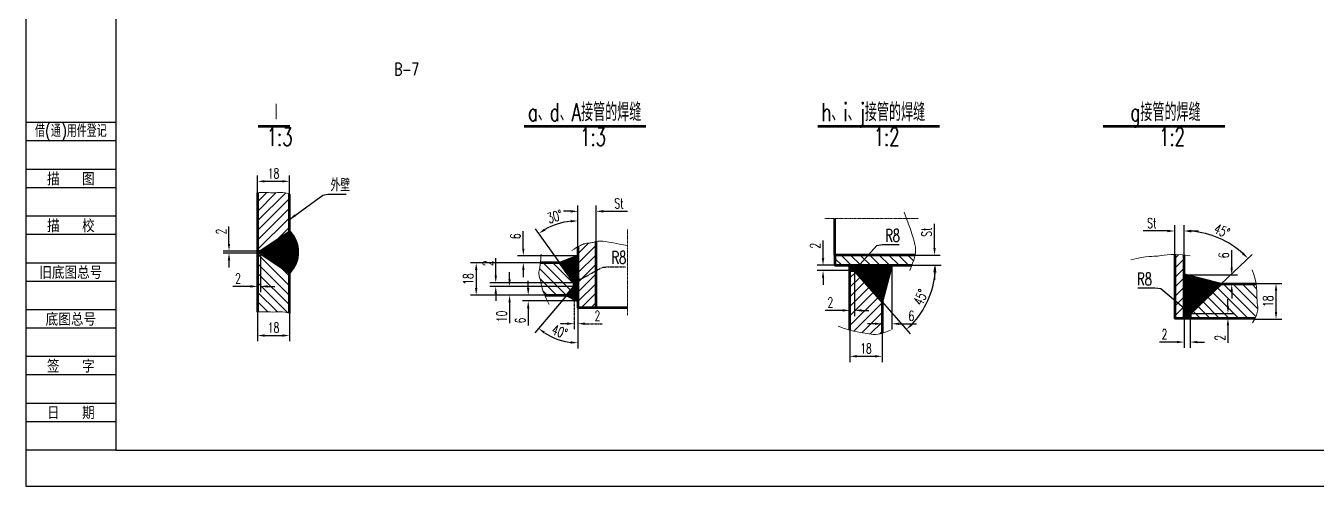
# Model space of a CAD drawing. Header units: millimetres. Extents: x -10 to 21015, y -2 to 14848.
# Drawn here: x -10 to 8957, y -2 to 3195 of the extents above; entities that cross this region are included whole.
import ezdxf
from ezdxf.enums import TextEntityAlignment as Align

# ---------------------------------------------------------------- set-up
doc = ezdxf.new("R2010")
doc.units = ezdxf.units.MM
doc.header["$LTSCALE"] = 5
doc.linetypes.add('CENTER', pattern=[2, 1.25, -0.25, 0.25, -0.25])
doc.layers.add('1', color=1, linetype='Continuous')
doc.layers.add('border', color=7, linetype='Continuous')
for name, color, linetype, lineweight in [('中心线', 4, 'CENTER', 18), ('实线', 7, 'Continuous', 53), ('文字', 3, 'Continuous', 30), ('细线', 1, 'Continuous', 18)]:
    doc.layers.add(name, color=color, linetype=linetype, lineweight=lineweight)
doc.styles.add('hz', font='txt.shx', dxfattribs={"bigfont": 'hztxt.shx'})
doc.styles.get("Standard").update_dxf_attribs({"font": 'txt.shx', "width": 0.67, "bigfont": 'hztxt.shx'})
doc.dimstyles.get("Standard").update_dxf_attribs({"dimtxt": 0.18, "dimasz": 0.18, "dimexe": 0.18, "dimexo": 0.0625, "dimgap": 0.09, "dimtad": 0, "dimtih": 1, "dimtoh": 1, "dimdec": 4, "dimzin": 0, "dimdsep": 46, "dimtxsty": 'Standard', "dimcen": 0.09, "dimadec": 0, "dimazin": 0, "dimtfac": 1, "dimtdec": 4, "dimtofl": 0, "dimtmove": 0, "dimatfit": 3, "dimfxl": 0, "dimtolj": 1, "dimtzin": 0, "dimarcsym": 0})
pattern_1 = [(135, (92.55, -15245.38), (-33.14563, -33.14563), [])]
pattern_2 = [(45, (92.55, -15245.38), (-33.14563, 33.14563), [])]
pattern_3 = [(45, (92.5522, -15245.3785), (-3.314563, 3.314563), []), (135, (92.5522, -15245.3785), (-3.314563, -3.314563), [])]

# ---------------------------------------------------------------- blocks, each defined once
blk = doc.blocks.new('*D13')
at = {"layer": 'DEFPOINTS', "color": 0}
for p in [(8532.9, 1405.9), (8671.2, 1405.9), (8526.9, 1157.9)]:
    blk.add_point(p, dxfattribs=at)
at = {"layer": '实线', "color": 1, "lineweight": -2}
for p, q in [((8532.9, 1405.9), (8711.2, 1405.9)), ((8671.2, 1207.9), (8671.2, 1355.9)), ((8526.9, 1157.9), (8711.2, 1157.9))]:
    blk.add_line(p, q, dxfattribs=at)
at = {"layer": '实线', "color": 1}
for points in [[(8662.9, 1355.9), (8679.5, 1355.9), (8671.2, 1405.9)], [(8662.9, 1207.9), (8679.5, 1207.9), (8671.2, 1157.9)]]:
    blk.add_solid(points, dxfattribs=at)
at = {"layer": '实线', "color": 3, "insert": (8616.2, 1281.9), "char_height": 70, "attachment_point": 5, "rotation": 90}
blk.add_mtext('\\A1;18', dxfattribs=at)
blk = doc.blocks.new('*D14')
at = {"layer": 'DEFPOINTS', "color": 0}
for p in [(8032.5, 1163.7), (8074.6, 1163.7), (8032.5, 998.5)]:
    blk.add_point(p, dxfattribs=at)
at = {"layer": '实线', "color": 1, "lineweight": -2}
for p, q in [((8032.5, 1163.7), (8032.5, 958.5)), ((8074.6, 1163.7), (8074.6, 958.5)), ((7982.5, 998.5), (7861.2, 998.5)), ((8124.6, 998.5), (8174.6, 998.5))]:
    blk.add_line(p, q, dxfattribs=at)
at = {"layer": '实线', "color": 1}
for points in [[(7982.5, 1006.8), (7982.5, 990.2), (8032.5, 998.5)], [(8124.6, 1006.8), (8124.6, 990.2), (8074.6, 998.5)]]:
    blk.add_solid(points, dxfattribs=at)
at = {"layer": '实线', "color": 3, "insert": (7896.9, 1053.5), "char_height": 70, "attachment_point": 5}
blk.add_mtext('\\A1;2', dxfattribs=at)
blk = doc.blocks.new('*D15')
at = {"layer": 'DEFPOINTS', "color": 0}
for p in [(8074.6, 1196.1), (8074.6, 1163.7), (8337.2, 1163.7)]:
    blk.add_point(p, dxfattribs=at)
at = {"layer": '实线', "color": 1, "lineweight": -2}
for p, q in [((8337.2, 1246.1), (8337.2, 1296.1)), ((8074.6, 1196.1), (8377.2, 1196.1)), ((8074.6, 1163.7), (8377.2, 1163.7)), ((8337.2, 1113.7), (8337.2, 992.5))]:
    blk.add_line(p, q, dxfattribs=at)
at = {"layer": '实线', "color": 1}
for points in [[(8328.9, 1246.1), (8345.6, 1246.1), (8337.2, 1196.1)], [(8328.9, 1113.7), (8345.6, 1113.7), (8337.2, 1163.7)]]:
    blk.add_solid(points, dxfattribs=at)
at = {"layer": '实线', "color": 3, "insert": (8282.2, 1028.1), "char_height": 70, "attachment_point": 5, "rotation": 90}
blk.add_mtext('\\A1;2', dxfattribs=at)
blk = doc.blocks.new('*D16')
at = {"layer": 'DEFPOINTS', "color": 0}
for p in [(8032.5, 1465), (8363.5, 1465), (8321, 1400.2)]:
    blk.add_point(p, dxfattribs=at)
at = {"layer": '实线', "color": 1, "lineweight": -2}
for p, q in [((8363.5, 1515), (8363.5, 1636.3)), ((8032.5, 1465), (8403.5, 1465)), ((8321, 1400.2), (8403.5, 1400.2)), ((8363.5, 1350.2), (8363.5, 1300.2))]:
    blk.add_line(p, q, dxfattribs=at)
at = {"layer": '实线', "color": 1}
for points in [[(8355.2, 1515), (8371.8, 1515), (8363.5, 1465)], [(8355.2, 1350.2), (8371.8, 1350.2), (8363.5, 1400.2)]]:
    blk.add_solid(points, dxfattribs=at)
at = {"layer": '实线', "color": 3, "insert": (8308.5, 1600.6), "char_height": 70, "attachment_point": 5, "rotation": 90}
blk.add_mtext('\\A1;6', dxfattribs=at)
blk = doc.blocks.new('*D17')
at = {"layer": 'DEFPOINTS', "color": 0}
for p in [(7967.6, 1770.1), (7967.6, 1602.2), (8032.5, 1602.2)]:
    blk.add_point(p, dxfattribs=at)
at = {"layer": '实线', "color": 1, "lineweight": -2}
for p, q in [((7967.6, 1602.2), (7967.6, 1810.1)), ((8032.5, 1602.2), (8032.5, 1810.1)), ((7917.6, 1770.1), (7749.5, 1770.1)), ((8082.5, 1770.1), (8132.5, 1770.1))]:
    blk.add_line(p, q, dxfattribs=at)
at = {"layer": '实线', "color": 1}
for points in [[(7917.6, 1778.4), (7917.6, 1761.7), (7967.6, 1770.1)], [(8082.5, 1778.4), (8082.5, 1761.7), (8032.5, 1770.1)]]:
    blk.add_solid(points, dxfattribs=at)
at = {"layer": '实线', "color": 3, "insert": (7808.6, 1825.1), "char_height": 70, "attachment_point": 5}
blk.add_mtext('\\A1;St', dxfattribs=at)
blk = doc.blocks.new('*D18')
at = {"layer": 'DEFPOINTS', "color": 0}
for p in [(8347.9, 1682.9), (8032.5, 1602.2), (8288.6, 1400.2), (8074.6, 1196.1), (8032.5, 1163.7)]:
    blk.add_point(p, dxfattribs=at)
at = {"layer": '实线', "color": 1, "lineweight": -2}
for p, q in [((8032.5, 1602.2), (8032.5, 1810.1)), ((8288.6, 1400.2), (8505.9, 1607.4))]:
    blk.add_line(p, q, dxfattribs=at)
blk.add_arc((8032.5, 1155.9), 614.1, 48.3099, 85.33404, dxfattribs=at)
at = {"layer": '实线', "color": 1}
for points in [[(8082.1, 1759.7), (8082.8, 1776.4), (8032.5, 1770.1)], [(8446.7, 1620.5), (8435.2, 1608.5), (8476.9, 1579.8)]]:
    blk.add_solid(points, dxfattribs=at)
at = {"layer": '实线', "color": 3, "insert": (8295.9, 1771.1), "char_height": 70, "attachment_point": 5, "rotation": 336.82197}
blk.add_mtext('\\A1;45%%D', dxfattribs=at)
blk = doc.blocks.new('*D19')
at = {"layer": 'DEFPOINTS', "color": 0}
for p in [(6003.3, 1531.9), (5935.5, 1277.8), (6003.3, 1125.4)]:
    blk.add_point(p, dxfattribs=at)
at = {"layer": '细线', "color": 1, "lineweight": -2}
for p, q in [((6003.3, 1531.9), (6003.3, 1085.4)), ((5935.5, 1277.8), (5935.5, 1085.4)), ((5885.5, 1125.4), (5835.5, 1125.4)), ((6053.3, 1125.4), (6174.6, 1125.4))]:
    blk.add_line(p, q, dxfattribs=at)
at = {"layer": '细线', "color": 1}
for points in [[(5885.5, 1133.8), (5885.5, 1117.1), (5935.5, 1125.4)], [(6053.3, 1133.8), (6053.3, 1117.1), (6003.3, 1125.4)]]:
    blk.add_solid(points, dxfattribs=at)
at = {"layer": '细线', "color": 3, "insert": (6138.9, 1180.4), "char_height": 70, "attachment_point": 5}
blk.add_mtext('\\A1;6', dxfattribs=at)
blk = doc.blocks.new('*D20')
at = {"layer": 'DEFPOINTS', "color": 0}
for p in [(5712.3, 1081.1), (5935.5, 1059.3), (5935.5, 899.6)]:
    blk.add_point(p, dxfattribs=at)
at = {"layer": '细线', "color": 1, "lineweight": -2}
for p, q in [((5712.3, 1081.1), (5712.3, 859.6)), ((5935.5, 1059.3), (5935.5, 859.6)), ((5762.3, 899.6), (5885.5, 899.6))]:
    blk.add_line(p, q, dxfattribs=at)
at = {"layer": '细线', "color": 1}
for points in [[(5762.3, 908), (5762.3, 891.3), (5712.3, 899.6)], [(5885.5, 908), (5885.5, 891.3), (5935.5, 899.6)]]:
    blk.add_solid(points, dxfattribs=at)
at = {"layer": '细线', "color": 3, "insert": (5823.9, 954.6), "char_height": 70, "attachment_point": 5}
blk.add_mtext('\\A1;18', dxfattribs=at)
blk = doc.blocks.new('*D21')
at = {"layer": 'DEFPOINTS', "color": 0}
for p in [(5743.4, 1495.2), (5712.3, 1218.6), (5712.3, 1218.6)]:
    blk.add_point(p, dxfattribs=at)
at = {"layer": '细线', "color": 1, "lineweight": -2}
for p, q in [((5743.4, 1495.2), (5743.4, 1178.6)), ((5712.3, 1218.6), (5712.3, 1258.6)), ((5662.3, 1218.6), (5541.1, 1218.6)), ((5793.4, 1218.6), (5843.4, 1218.6))]:
    blk.add_line(p, q, dxfattribs=at)
at = {"layer": '细线', "color": 1}
for points in [[(5662.3, 1226.9), (5662.3, 1210.2), (5712.3, 1218.6)], [(5793.4, 1226.9), (5793.4, 1210.2), (5743.4, 1218.6)]]:
    blk.add_solid(points, dxfattribs=at)
at = {"layer": '细线', "color": 3, "insert": (5576.7, 1273.6), "char_height": 70, "attachment_point": 5}
blk.add_mtext('\\A1;2', dxfattribs=at)
blk = doc.blocks.new('*D22')
at = {"layer": 'DEFPOINTS', "color": 0}
for p in [(5525.9, 1531.9), (5607.8, 1531.9), (5712.3, 1495.2)]:
    blk.add_point(p, dxfattribs=at)
at = {"layer": '细线', "color": 1, "lineweight": -2}
for p, q in [((5525.9, 1581.9), (5525.9, 1703.1)), ((5607.8, 1531.9), (5485.9, 1531.9)), ((5712.3, 1495.2), (5485.9, 1495.2)), ((5525.9, 1445.2), (5525.9, 1395.2))]:
    blk.add_line(p, q, dxfattribs=at)
at = {"layer": '细线', "color": 1}
for points in [[(5517.6, 1581.9), (5534.2, 1581.9), (5525.9, 1531.9)], [(5517.6, 1445.2), (5534.2, 1445.2), (5525.9, 1495.2)]]:
    blk.add_solid(points, dxfattribs=at)
at = {"layer": '细线', "color": 3, "insert": (5470.9, 1667.5), "char_height": 70, "attachment_point": 5, "rotation": 90}
blk.add_mtext('\\A1;2', dxfattribs=at)
blk = doc.blocks.new('*D23')
at = {"layer": 'DEFPOINTS', "color": 0}
for p in [(6099.3, 1602.4), (6099.3, 1531.9), (6299.9, 1602.4)]:
    blk.add_point(p, dxfattribs=at)
at = {"layer": '细线', "color": 1, "lineweight": -2}
for p, q in [((6299.9, 1652.4), (6299.9, 1820.6)), ((6099.3, 1602.4), (6339.9, 1602.4)), ((6099.3, 1531.9), (6339.9, 1531.9)), ((6299.9, 1481.9), (6299.9, 1431.9))]:
    blk.add_line(p, q, dxfattribs=at)
at = {"layer": '细线', "color": 1}
for points in [[(6291.6, 1652.4), (6308.2, 1652.4), (6299.9, 1602.4)], [(6291.6, 1481.9), (6308.2, 1481.9), (6299.9, 1531.9)]]:
    blk.add_solid(points, dxfattribs=at)
at = {"layer": '细线', "color": 3, "insert": (6244.9, 1761.5), "char_height": 70, "attachment_point": 5, "rotation": 90}
blk.add_mtext('\\A1;St', dxfattribs=at)
blk = doc.blocks.new('*D24')
at = {"layer": 'DEFPOINTS', "color": 0}
for p in [(5607.8, 1531.9), (6142.3, 1531.9), (5743.4, 1495.2), (5935.5, 1277.8), (6213.9, 1213.3)]:
    blk.add_point(p, dxfattribs=at)
at = {"layer": '细线', "color": 1, "lineweight": -2}
for p, q in [((6142.3, 1531.9), (6346.3, 1531.9)), ((5935.5, 1277.8), (6131.7, 1055.9))]:
    blk.add_line(p, q, dxfattribs=at)
blk.add_arc((5711, 1531.9), 595.3, 316.28578, 355.18618, dxfattribs=at)
at = {"layer": '细线', "color": 1}
for points in [[(6295.8, 1482.3), (6312.5, 1481.6), (6306.3, 1531.9)], [(6147, 1114.5), (6135.5, 1126.5), (6105.2, 1085.8)]]:
    blk.add_solid(points, dxfattribs=at)
at = {"layer": '细线', "color": 3, "insert": (6203.5, 1309.8), "char_height": 70, "attachment_point": 5, "rotation": 65.73598}
blk.add_mtext('\\A1;45%%D', dxfattribs=at)
blk = doc.blocks.new('*D25')
at = {"layer": 'DEFPOINTS', "color": 0}
for p in [(3949.9, 1906.6), (3949.9, 1654.9), (3823.4, 1598)]:
    blk.add_point(p, dxfattribs=at)
at = {"layer": '实线', "color": 1, "lineweight": -2}
for p, q in [((3773.4, 1906.6), (3723.4, 1906.6)), ((3823.4, 1598), (3823.4, 1946.6)), ((3949.9, 1654.9), (3949.9, 1946.6)), ((3999.9, 1906.6), (4168.1, 1906.6))]:
    blk.add_line(p, q, dxfattribs=at)
at = {"layer": '实线', "color": 1}
for points in [[(3773.4, 1914.9), (3773.4, 1898.2), (3823.4, 1906.6)], [(3999.9, 1914.9), (3999.9, 1898.2), (3949.9, 1906.6)]]:
    blk.add_solid(points, dxfattribs=at)
at = {"layer": '实线', "color": 3, "insert": (4109, 1961.6), "char_height": 70, "attachment_point": 5}
blk.add_mtext('\\A1;St', dxfattribs=at)
blk = doc.blocks.new('*D26')
at = {"layer": 'DEFPOINTS', "color": 0}
for p in [(3798.7, 1384), (3823.4, 1239.6), (3823.4, 1126.2)]:
    blk.add_point(p, dxfattribs=at)
at = {"layer": '中心线', "color": 1, "lineweight": -2}
for p, q in [((3798.7, 1384), (3798.7, 1086.2)), ((3823.4, 1239.6), (3823.4, 1086.2)), ((3748.7, 1126.2), (3698.7, 1126.2)), ((3873.4, 1126.2), (3994.7, 1126.2))]:
    blk.add_line(p, q, dxfattribs=at)
at = {"layer": '中心线', "color": 1}
for points in [[(3748.7, 1134.5), (3748.7, 1117.8), (3798.7, 1126.2)], [(3873.4, 1134.5), (3873.4, 1117.8), (3823.4, 1126.2)]]:
    blk.add_solid(points, dxfattribs=at)
at = {"layer": '中心线', "color": 3, "insert": (3959.1, 1181.2), "char_height": 70, "attachment_point": 5}
blk.add_mtext('\\A1;2', dxfattribs=at)
blk = doc.blocks.new('*D27')
at = {"layer": 'DEFPOINTS', "color": 0}
for p in [(3444.6, 1598), (3698.5, 1549.2), (3823.4, 1598)]:
    blk.add_point(p, dxfattribs=at)
at = {"layer": '实线', "color": 1, "lineweight": -2}
for p, q in [((3444.6, 1648), (3444.6, 1769.2)), ((3823.4, 1598), (3404.6, 1598)), ((3698.5, 1549.2), (3404.6, 1549.2)), ((3444.6, 1499.2), (3444.6, 1449.2))]:
    blk.add_line(p, q, dxfattribs=at)
at = {"layer": '实线', "color": 1}
for points in [[(3436.3, 1648), (3453, 1648), (3444.6, 1598)], [(3436.3, 1499.2), (3453, 1499.2), (3444.6, 1549.2)]]:
    blk.add_solid(points, dxfattribs=at)
at = {"layer": '实线', "color": 3, "insert": (3389.6, 1733.6), "char_height": 70, "attachment_point": 5, "rotation": 90}
blk.add_mtext('\\A1;6', dxfattribs=at)
blk = doc.blocks.new('*D28')
at = {"layer": 'DEFPOINTS', "color": 0}
for p in [(3478.6, 1283.9), (3747.4, 1323.9), (3823.4, 1283.9)]:
    blk.add_point(p, dxfattribs=at)
at = {"layer": '实线', "color": 1, "lineweight": -2}
for p, q in [((3478.6, 1373.9), (3478.6, 1423.9)), ((3747.4, 1323.9), (3438.6, 1323.9)), ((3823.4, 1283.9), (3438.6, 1283.9)), ((3478.6, 1233.9), (3478.6, 1112.6))]:
    blk.add_line(p, q, dxfattribs=at)
at = {"layer": '实线', "color": 1}
for points in [[(3470.3, 1373.9), (3487, 1373.9), (3478.6, 1323.9)], [(3470.3, 1233.9), (3487, 1233.9), (3478.6, 1283.9)]]:
    blk.add_solid(points, dxfattribs=at)
at = {"layer": '实线', "color": 3, "insert": (3423.6, 1148.2), "char_height": 70, "attachment_point": 5, "rotation": 90}
blk.add_mtext('\\A1;6', dxfattribs=at)
blk = doc.blocks.new('*D29')
at = {"layer": 'DEFPOINTS', "color": 0}
for p in [(3361.2, 1384), (3349.1, 1323.9), (3349.1, 1323.9)]:
    blk.add_point(p, dxfattribs=at)
at = {"layer": '实线', "color": 1, "lineweight": -2}
for p, q in [((3349.1, 1434), (3349.1, 1484)), ((3361.2, 1384), (3309.1, 1384)), ((3349.1, 1323.9), (3309.1, 1323.9)), ((3349.1, 1273.9), (3349.1, 1129.2))]:
    blk.add_line(p, q, dxfattribs=at)
at = {"layer": '实线', "color": 1}
for points in [[(3340.8, 1434), (3357.5, 1434), (3349.1, 1384)], [(3340.8, 1273.9), (3357.5, 1273.9), (3349.1, 1323.9)]]:
    blk.add_solid(points, dxfattribs=at)
at = {"layer": '实线', "color": 3, "insert": (3294.1, 1176.5), "char_height": 70, "attachment_point": 5, "rotation": 90}
blk.add_mtext('\\A1;10', dxfattribs=at)
blk = doc.blocks.new('*D30')
at = {"layer": 'DEFPOINTS', "color": 0}
for p in [(3253.1, 1410.3), (3798.7, 1410.3), (3798.7, 1384)]:
    blk.add_point(p, dxfattribs=at)
at = {"layer": '实线', "color": 1, "lineweight": -2}
for p, q in [((3253.1, 1460.3), (3253.1, 1581.5)), ((3798.7, 1410.3), (3213.1, 1410.3)), ((3798.7, 1384), (3213.1, 1384)), ((3253.1, 1334), (3253.1, 1284))]:
    blk.add_line(p, q, dxfattribs=at)
at = {"layer": '实线', "color": 1}
for points in [[(3244.8, 1460.3), (3261.4, 1460.3), (3253.1, 1410.3)], [(3244.8, 1334), (3261.4, 1334), (3253.1, 1384)]]:
    blk.add_solid(points, dxfattribs=at)
at = {"layer": '实线', "color": 3, "insert": (3198.1, 1545.9), "char_height": 70, "attachment_point": 5, "rotation": 90}
blk.add_mtext('\\A1;2', dxfattribs=at)
blk = doc.blocks.new('*D31')
at = {"layer": 'DEFPOINTS', "color": 0}
for p in [(3631.1, 1549.2), (3117.2, 1323.9), (3631.1, 1323.9)]:
    blk.add_point(p, dxfattribs=at)
at = {"layer": '实线', "color": 1, "lineweight": -2}
for p, q in [((3631.1, 1549.2), (3077.2, 1549.2)), ((3117.2, 1499.2), (3117.2, 1373.9)), ((3631.1, 1323.9), (3077.2, 1323.9))]:
    blk.add_line(p, q, dxfattribs=at)
at = {"layer": '实线', "color": 1}
for points in [[(3108.9, 1499.2), (3125.5, 1499.2), (3117.2, 1549.2)], [(3108.9, 1373.9), (3125.5, 1373.9), (3117.2, 1323.9)]]:
    blk.add_solid(points, dxfattribs=at)
at = {"layer": '实线', "color": 3, "insert": (3062.2, 1436.5), "char_height": 70, "attachment_point": 5, "rotation": 90}
blk.add_mtext('\\A1;18', dxfattribs=at)
blk = doc.blocks.new('*D32')
at = {"layer": 'DEFPOINTS', "color": 0}
for p in [(3727.4, 1830.4), (3823.4, 1660.2), (3698.5, 1549.2), (3798.7, 1410.3), (3823.4, 1239.6)]:
    blk.add_point(p, dxfattribs=at)
at = {"layer": '实线', "color": 1, "lineweight": -2}
for p, q in [((3823.4, 1660.2), (3823.4, 1880.4)), ((3698.5, 1549.2), (3528.3, 1785.1))]:
    blk.add_line(p, q, dxfattribs=at)
blk.add_arc((3823.4, 1376), 464.4, 96.17128, 119.63243, dxfattribs=at)
at = {"layer": '实线', "color": 1}
for points in [[(3773.1, 1846.1), (3774, 1829.4), (3823.4, 1840.4)], [(3598.3, 1772.7), (3589.3, 1786.7), (3551.7, 1752.7)]]:
    blk.add_solid(points, dxfattribs=at)
at = {"layer": '实线', "color": 3, "insert": (3663.8, 1870.3), "char_height": 70, "attachment_point": 5, "rotation": 17.90186}
blk.add_mtext('\\A1;30%%D', dxfattribs=at)
blk = doc.blocks.new('*D33')
at = {"layer": 'DEFPOINTS', "color": 0}
for p in [(3823.4, 1660.2), (3798.7, 1384), (3747.4, 1323.9), (3823.4, 1239.6), (3632.8, 1039)]:
    blk.add_point(p, dxfattribs=at)
at = {"layer": '实线', "color": 1, "lineweight": -2}
for p, q in [((3747.4, 1323.9), (3524.8, 1063.5)), ((3823.4, 1239.6), (3823.4, 953.2))]:
    blk.add_line(p, q, dxfattribs=at)
blk.add_arc((3823.4, 1412.9), 419.6, 236.30429, 263.1693, dxfattribs=at)
at = {"layer": '实线', "color": 1}
for points in [[(3585.6, 1057.1), (3595.6, 1070.4), (3550.7, 1093.9)], [(3774, 1004.5), (3773, 987.9), (3823.4, 993.2)]]:
    blk.add_solid(points, dxfattribs=at)
at = {"layer": '实线', "color": 3, "insert": (3697.1, 1070.8), "char_height": 70, "attachment_point": 5, "rotation": 339.7368}
blk.add_mtext('\\A1;40%%D', dxfattribs=at)
blk = doc.blocks.new('*D34')
at = {"layer": 'DEFPOINTS', "color": 0}
for p in [(1820.6, 2115), (1599.2, 2035.5), (1820.6, 2026.8)]:
    blk.add_point(p, dxfattribs=at)
at = {"layer": '细线', "color": 1, "lineweight": -2}
for p, q in [((1599.2, 2035.5), (1599.2, 2155)), ((1820.6, 2026.8), (1820.6, 2155)), ((1649.2, 2115), (1770.6, 2115))]:
    blk.add_line(p, q, dxfattribs=at)
at = {"layer": '细线', "color": 1}
for points in [[(1649.2, 2123.3), (1649.2, 2106.7), (1599.2, 2115)], [(1770.6, 2123.3), (1770.6, 2106.7), (1820.6, 2115)]]:
    blk.add_solid(points, dxfattribs=at)
at = {"layer": '细线', "color": 3, "insert": (1709.9, 2170), "char_height": 70, "attachment_point": 5}
blk.add_mtext('\\A1;18', dxfattribs=at)
blk = doc.blocks.new('*D35')
at = {"layer": 'DEFPOINTS', "color": 0}
for p in [(1599.2, 1207.1), (1820.6, 1198.5), (1820.6, 1043.9)]:
    blk.add_point(p, dxfattribs=at)
at = {"layer": '细线', "color": 1, "lineweight": -2}
for p, q in [((1599.2, 1207.1), (1599.2, 1003.9)), ((1820.6, 1198.5), (1820.6, 1003.9)), ((1649.2, 1043.9), (1770.6, 1043.9))]:
    blk.add_line(p, q, dxfattribs=at)
at = {"layer": '细线', "color": 1}
for points in [[(1649.2, 1052.3), (1649.2, 1035.6), (1599.2, 1043.9)], [(1770.6, 1052.3), (1770.6, 1035.6), (1820.6, 1043.9)]]:
    blk.add_solid(points, dxfattribs=at)
at = {"layer": '细线', "color": 3, "insert": (1709.9, 1098.9), "char_height": 70, "attachment_point": 5}
blk.add_mtext('\\A1;18', dxfattribs=at)
blk = doc.blocks.new('*D36')
at = {"layer": 'DEFPOINTS', "color": 0}
for p in [(1400.7, 1630.6), (1599.2, 1630.6), (1599.2, 1617.1)]:
    blk.add_point(p, dxfattribs=at)
at = {"layer": '细线', "color": 1, "lineweight": -2}
for p, q in [((1400.7, 1680.6), (1400.7, 1801.9)), ((1599.2, 1630.6), (1360.7, 1630.6)), ((1599.2, 1617.1), (1360.7, 1617.1)), ((1400.7, 1567.1), (1400.7, 1517.1))]:
    blk.add_line(p, q, dxfattribs=at)
at = {"layer": '细线', "color": 1}
for points in [[(1392.4, 1680.6), (1409.1, 1680.6), (1400.7, 1630.6)], [(1392.4, 1567.1), (1409.1, 1567.1), (1400.7, 1617.1)]]:
    blk.add_solid(points, dxfattribs=at)
at = {"layer": '细线', "color": 3, "insert": (1345.7, 1766.2), "char_height": 70, "attachment_point": 5, "rotation": 90}
blk.add_mtext('\\A1;2', dxfattribs=at)
blk = doc.blocks.new('*D37')
at = {"layer": 'DEFPOINTS', "color": 0}
for p in [(1599.2, 1617.1), (1618.4, 1617.1), (1599.2, 1385.2)]:
    blk.add_point(p, dxfattribs=at)
at = {"layer": '细线', "color": 1, "lineweight": -2}
for p, q in [((1599.2, 1617.1), (1599.2, 1345.2)), ((1618.4, 1617.1), (1618.4, 1345.2)), ((1549.2, 1385.2), (1427.9, 1385.2)), ((1668.4, 1385.2), (1718.4, 1385.2))]:
    blk.add_line(p, q, dxfattribs=at)
at = {"layer": '细线', "color": 1}
for points in [[(1549.2, 1393.5), (1549.2, 1376.8), (1599.2, 1385.2)], [(1668.4, 1393.5), (1668.4, 1376.8), (1618.4, 1385.2)]]:
    blk.add_solid(points, dxfattribs=at)
at = {"layer": '细线', "color": 3, "insert": (1463.5, 1440.2), "char_height": 70, "attachment_point": 5}
blk.add_mtext('\\A1;2', dxfattribs=at)

msp = doc.modelspace()

# ---------------------------------------------------------------- hatches: boundary and pattern name
at = {"layer": '细线'}
h = msp.add_hatch(dxfattribs=at)
h.set_pattern_fill('ANSI31', color=256, scale=375, style=0)
h.set_pattern_definition(pattern_2)
h.paths.add_polyline_path([(1599.16367, 1630.60538), (1618.35609, 1630.60538), (1820.62903, 1767.61612), (1820.62903, 2026.84284), (1811.49455, 2029.83799), (1790.67342, 2034.30848), (1771.43759, 2036.48209), (1753.53623, 2037.02063), (1736.71852, 2036.5859), (1704.48064, 2035.08106), (1674.07224, 2036.72253), (1656.07105, 2037.48175), (1634.95859, 2037.57513), (1609.5874, 2036.44333), (1599.16367, 2035.45562)])
h = msp.add_hatch(dxfattribs=at)
h.set_pattern_fill('ANSI37', color=256, scale=37.5, style=0)
h.set_pattern_definition(pattern_3)
h.paths.add_polyline_path([(1820.62903, 1767.61612), (1618.35609, 1630.60538), (1599.16367, 1630.60538), (1599.16367, 1617.12886), (1618.35609, 1617.12886), (1820.94367, 1479.90501, 0.4054893642)])
h = msp.add_hatch(dxfattribs=at)
h.set_pattern_fill('ANSI31', color=256, scale=375, angle=90, style=0)
h.set_pattern_definition(pattern_1)
h.paths.add_polyline_path([(1820.62903, 1480.11813), (1618.35609, 1617.12886), (1599.16367, 1617.12886), (1599.16367, 1207.07595), (1609.5874, 1208.06365), (1634.95859, 1209.19546), (1656.07105, 1209.10208), (1674.07224, 1208.34286), (1690.10966, 1207.47714), (1705.33078, 1207.06427), (1720.73365, 1207.46006), (1736.71852, 1208.20623), (1753.53623, 1208.64095), (1771.43759, 1208.10242), (1790.67342, 1205.92881), (1811.49455, 1201.45831), (1820.62903, 1198.46316)])
h = msp.add_hatch(dxfattribs=at)
h.set_pattern_fill('ANSI31', color=256, scale=375, style=0)
h.set_pattern_definition(pattern_2)
h.paths.add_polyline_path([(3949.93342, 1696.11141), (3948.6762, 1695.82298), (3942.21457, 1694.17699), (3935.78991, 1692.47823), (3929.39923, 1690.82839), (3923.03952, 1689.32915), (3916.70782, 1688.08219), (3910.39616, 1687.15111), (3904.07681, 1686.44725), (3897.71707, 1685.84385), (3891.28423, 1685.21416), (3884.7456, 1684.43142), (3878.06848, 1683.36889), (3871.22017, 1681.89982), (3864.16796, 1679.89744), (3856.85172, 1677.2468), (3849.10146, 1673.88005), (3840.71979, 1669.74114), (3831.50928, 1664.77402), (3823.43074, 1660.15628), (3823.43074, 1239.58617), (3949.93342, 1239.58617)])
h = msp.add_hatch(dxfattribs=at)
h.set_pattern_fill('ANSI31', color=256, scale=375, angle=90, style=0)
h.set_pattern_definition(pattern_1)
h.paths.add_polyline_path([(3698.51738, 1549.15619), (3563.65443, 1549.15619), (3561.81361, 1534.46273), (3559.23616, 1518.14514), (3556.79571, 1504.86315), (3554.7026, 1493.98251), (3553.16723, 1484.86897), (3552.39995, 1476.88829), (3552.54448, 1469.48992), (3553.47789, 1462.45816), (3555.01061, 1455.66104), (3556.95307, 1448.96658), (3559.11567, 1442.24278), (3561.30886, 1435.35768), (3563.34304, 1428.17928), (3565.02865, 1420.5756), (3566.33265, 1412.2784), (3567.84825, 1402.47441), (3570.32518, 1390.21406), (3574.51321, 1374.54783), (3581.16208, 1354.52617), (3591.02153, 1329.19953), (3593.33815, 1323.90558), (3747.36239, 1323.90558), (3798.7122, 1383.97241), (3798.7122, 1410.25163)])
h = msp.add_hatch(dxfattribs=at)
h.set_pattern_fill('ANSI37', color=256, scale=37.5, style=0)
h.set_pattern_definition(pattern_3)
h.paths.add_polyline_path([(3823.43074, 1597.96046), (3698.51738, 1549.15619), (3798.7122, 1410.25163), (3798.7122, 1383.97241), (3747.36239, 1323.90558), (3823.43074, 1283.86098)])
h = msp.add_hatch(dxfattribs=at)
h.set_pattern_fill('ANSI31', color=256, scale=375, angle=90, style=0)
h.set_pattern_definition(pattern_1)
h.paths.add_polyline_path([(6161.07882, 1585.39875), (6165.03059, 1602.4337), (5607.81449, 1602.4337), (5607.81449, 1531.87122), (6142.34445, 1531.87122), (6147.65364, 1545.40119), (6155.21164, 1566.33672)])
h = msp.add_hatch(dxfattribs=at)
h.set_pattern_fill('ANSI37', color=256, scale=37.5, style=0)
h.set_pattern_definition(pattern_3)
h.paths.add_polyline_path([(5935.49748, 1277.8461), (6003.29401, 1531.87122), (5712.33405, 1531.87122), (5712.33405, 1495.17868), (5743.40743, 1495.17868)])
h = msp.add_hatch(dxfattribs=at)
h.set_pattern_fill('ANSI31', color=256, scale=375, style=0)
h.set_pattern_definition(pattern_2)
h.paths.add_polyline_path([(8032.48726, 1602.21612), (8020.73938, 1603.44596), (7977.20655, 1606.19347), (7967.6448, 1606.31783), (7967.6448, 1163.72057), (8032.48726, 1163.72057)])
h = msp.add_hatch(dxfattribs=at)
h.set_pattern_fill('ANSI31', color=256, scale=375, style=0)
h.set_pattern_definition(pattern_2)
h.paths.add_polyline_path([(5743.40743, 1495.17868), (5712.33405, 1495.17868), (5712.33405, 1081.10459), (5737.18536, 1074.47301), (5762.74008, 1068.89278), (5784.42166, 1065.13174), (5802.917, 1062.55318), (5828.67268, 1059.28009), (5846.21532, 1055.7767), (5859.25957, 1053.18159), (5873.28038, 1051.36378), (5889.32879, 1051.07574), (5908.45585, 1053.06995), (5931.7126, 1058.09891), (5935.49748, 1059.2723), (5935.49748, 1277.8461)])
h = msp.add_hatch(dxfattribs=at)
h.set_pattern_fill('ANSI37', color=256, scale=37.5, style=0)
h.set_pattern_definition(pattern_3)
h.paths.add_polyline_path([(8032.48726, 1163.72057), (8074.63499, 1163.72057), (8074.63499, 1196.11485), (8288.61535, 1400.19874), (8032.48726, 1464.98731)])
h = msp.add_hatch(dxfattribs=at)
h.set_pattern_fill('ANSI31', color=256, scale=375, angle=90, style=0)
h.set_pattern_definition(pattern_1)
h.paths.add_polyline_path([(8526.01334, 1163.72057), (8534.86502, 1184.32129), (8541.05165, 1204.72588), (8543.93284, 1222.43517), (8544.38243, 1238.47412), (8543.27428, 1253.86773), (8539.44045, 1287.61254), (8538.6644, 1327.96962), (8537.94253, 1351.90469), (8536.23282, 1377.92767), (8533.54295, 1400.19874), (8288.61535, 1400.19874), (8074.63499, 1196.11485), (8074.63499, 1163.72057)])

# ---------------------------------------------------------------- linework, layer by layer
at = {"layer": '1', "color": 1, "linetype": 'Continuous'}
for p, q in [((614.99996, 2522.50004), (-10.00004, 2522.50004)), ((-10.00004, 2397.50004), (614.99996, 2397.50004)), ((614.99996, 2197.50004), (-10.00004, 2197.50004)), ((614.99996, 2197.50004), (-10.00004, 2197.50004)), ((-10.00004, 2072.50004), (614.99996, 2072.50004)), ((614.99996, 1872.50004), (-10.00004, 1872.50004)), ((-10.00004, 1747.50004), (614.99996, 1747.50004)), ((614.99996, 1547.50004), (-10.00004, 1547.50004)), ((-10.00004, 1422.50004), (614.99996, 1422.50004)), ((614.99996, 1222.50004), (-10.00004, 1222.50004)), ((-10.00004, 1097.50004), (614.99996, 1097.50004)), ((614.99996, 897.50004), (-10.00004, 897.50004)), ((-10.00004, 772.50004), (614.99996, 772.50004)), ((614.99996, 572.50004), (-10.00004, 572.50004)), ((-10.00004, 447.50004), (614.99996, 447.50004)), ((614.99996, 247.50004), (-10.00004, 247.50004)), ((614.99996, 247.50004), (-10.00004, 247.50004)), ((614.99996, 247.50004), (-10.00004, 247.50004)), ((614.99996, 247.50004), (-10.00004, 247.50004)), ((614.99996, 247.50004), (-10.00004, 247.50004))]:
    msp.add_line(p, q, dxfattribs=at)
at = {"layer": 'border', "color": 1, "linetype": 'Continuous'}
msp.add_lwpolyline([(-10.00004, -2.49996), (21014.99996, -2.49996), (21014.99996, 14847.50004), (-10.00004, 14847.50004)], close=True, dxfattribs=at)
at = {"layer": 'border', "color": 7, "linetype": 'Continuous'}
msp.add_lwpolyline([(614.99996, 247.50004), (20764.99996, 247.50004), (20764.99996, 14597.50004), (614.99996, 14597.50004)], close=True, dxfattribs=at)
at = {"layer": '中心线'}
for p, q in [((5537.19319, 1856.45882), (6186.9094, 1856.45882)), ((4167.49104, 1185.39875), (4167.49104, 1781.09959))]:
    msp.add_line(p, q, dxfattribs=at)
at = {"layer": '实线'}
for p, q in [((1603.85902, 2498.76705), (1824.2666, 2498.76705)), ((3450.13563, 2498.76705), (4295.10563, 2498.76705)), ((5489.05004, 2498.76705), (6334.02003, 2498.76705)), ((7470.50878, 2498.76705), (8315.47878, 2498.76705)), ((5607.81449, 1602.4337), (5607.81449, 1856.45882)), ((1618.35609, 1630.60538), (1820.62903, 1767.61612)), ((1599.16367, 1630.60538), (1618.35609, 1630.60538)), ((1599.16367, 1617.12886), (1618.35609, 1617.12886)), ((1618.35609, 1617.12886), (1820.62903, 1480.11813)), ((3698.51738, 1549.15619), (3823.43074, 1597.96046)), ((3798.7122, 1410.25163), (3698.51738, 1549.15619)), ((5712.33405, 1495.17868), (5712.33405, 1531.87122)), ((5935.49748, 1277.8461), (6003.29401, 1531.87122)), ((5743.40743, 1495.17868), (5935.49748, 1277.8461)), ((8288.61535, 1400.19874), (8032.48726, 1464.98731)), ((3747.36239, 1323.90558), (3798.7122, 1383.97241)), ((8074.63499, 1196.11485), (8288.61535, 1400.19874)), ((3747.36239, 1323.90558), (3823.43074, 1283.86098)), ((3949.93342, 1239.58617), (4167.49104, 1239.58617)), ((8032.48726, 1163.72057), (8074.63499, 1163.72057))]:
    msp.add_line(p, q, dxfattribs=at)
for points in [[(1599.16367, 2035.45562), (1599.16367, 1207.07595)], [(1820.62903, 1767.61612), (1820.62903, 2026.84284)], [(3823.43074, 1660.15628), (3823.43074, 1239.58617), (3949.93342, 1239.58617), (3949.93342, 1696.61542)], [(3698.51738, 1549.15619), (3563.65443, 1549.15619)], [(6165.03059, 1602.4337), (5607.81449, 1602.4337), (5607.81449, 1531.87122), (6142.34445, 1531.87122)], [(7967.6448, 1606.31783), (7967.6448, 1163.72057), (8032.48726, 1163.72057), (8032.48726, 1602.21612)], [(1820.62903, 1198.46316), (1820.62903, 1480.11813)], [(5712.33405, 1081.10459), (5712.33405, 1495.17868), (5743.40743, 1495.17868)], [(3798.7122, 1383.97241), (3798.7122, 1410.25163)], [(8533.54295, 1400.19874), (8288.61535, 1400.19874)], [(3593.33815, 1323.90558), (3747.36239, 1323.90558)], [(5935.49748, 1277.8461), (5935.49748, 1059.2723)], [(8074.63499, 1196.11485), (8074.63499, 1163.72057), (8526.01334, 1163.72057)]]:
    msp.add_lwpolyline(points, dxfattribs=at)
msp.add_arc((1672.56719, 1623.59847), 206.55118, 315.918595524, 44.206719141, dxfattribs=at)
at = {"layer": '细线'}
for points in [[(1599.16367, 2035.45562), (1609.5874, 2036.44333), (1634.95859, 2037.57513), (1656.07105, 2037.48175), (1674.07224, 2036.72253), (1690.10966, 2035.85682), (1705.33078, 2035.44395), (1720.73365, 2035.83974), (1736.71852, 2036.5859), (1753.53623, 2037.02063), (1771.43759, 2036.48209), (1790.67342, 2034.30848), (1811.49455, 2029.83799), (1820.62903, 2026.84284)], [(6127.58753, 1495.17868), (6138.43542, 1521.90943), (6147.65364, 1545.40119), (6155.21164, 1566.33672), (6161.07882, 1585.39875), (6165.2246, 1603.27004), (6167.61841, 1620.63334), (6168.22967, 1638.17139), (6167.02779, 1656.56694), (6163.98171, 1676.47367), (6159.05849, 1698.42898), (6152.22469, 1722.94121), (6143.44686, 1750.51867), (6132.69159, 1781.66972), (6119.92543, 1816.90267), (6105.11494, 1856.72587), (6088.2267, 1901.64763)], [(3782.43054, 1635.50224), (3796.93056, 1644.34279), (3809.81208, 1652.1309), (3821.27251, 1658.92262), (3831.50928, 1664.77402), (3840.71979, 1669.74114), (3849.10146, 1673.88005), (3856.85172, 1677.2468), (3864.16796, 1679.89744), (3871.22017, 1681.89982), (3878.06848, 1683.36889), (3884.7456, 1684.43142), (3891.28423, 1685.21416), (3897.71707, 1685.84385), (3904.07681, 1686.44725), (3910.39616, 1687.15111), (3916.70782, 1688.08219), (3923.03952, 1689.32915), (3929.39923, 1690.82839), (3935.78991, 1692.47823), (3942.21457, 1694.17699), (3948.6762, 1695.82298), (3955.17778, 1697.31453), (3961.7223, 1698.54994), (3968.31275, 1699.42755), (3975.23424, 1699.82332), (3983.90032, 1699.52386), (3996.00667, 1698.29345), (4013.24897, 1695.89637), (4037.32288, 1692.09687), (4069.92408, 1686.65923), (4112.74824, 1679.34772), (4167.49104, 1669.92662)], [(3623.3712, 1258.83317), (3604.84133, 1297.61838), (3591.02153, 1329.19953), (3581.16208, 1354.52617), (3574.51321, 1374.54783), (3570.32518, 1390.21406), (3567.84825, 1402.47441), (3566.33265, 1412.2784), (3565.02865, 1420.5756), (3563.34304, 1428.17928), (3561.30886, 1435.35768), (3559.11567, 1442.24278), (3556.95307, 1448.96658), (3555.01061, 1455.66104), (3553.47789, 1462.45816), (3552.54448, 1469.48992), (3552.39995, 1476.88829), (3553.16723, 1484.86897), (3554.7026, 1493.98251), (3556.79571, 1504.86315), (3559.23616, 1518.14514), (3561.81361, 1534.46273), (3564.31767, 1554.45017), (3566.53798, 1578.74172), (3568.26417, 1607.97161)], [(7662.88484, 1568.64903), (7704.00822, 1578.932), (7738.07429, 1585.92176), (7766.08037, 1590.27315), (7789.0238, 1592.64103), (7807.90191, 1593.68024), (7823.71204, 1594.04562), (7837.45151, 1594.39202), (7850.11766, 1595.37429), (7862.79015, 1597.43848), (7876.87789, 1600.19547), (7893.87216, 1603.04737), (7915.26418, 1605.39627), (7942.54523, 1606.64428), (7977.20655, 1606.19347), (8020.73938, 1603.44596), (8074.63499, 1597.80384)], [(8505.83785, 1500.62099), (8518.33779, 1467.38522), (8527.11434, 1435.78182), (8532.85138, 1405.92467), (8536.23282, 1377.92767), (8537.94253, 1351.90469), (8538.6644, 1327.96962), (8539.08233, 1306.23635), (8539.88019, 1286.81877), (8541.48225, 1269.64095), (8543.27428, 1253.86773), (8544.38243, 1238.47412), (8543.93284, 1222.43517), (8541.05165, 1204.72588), (8534.86502, 1184.32129), (8524.49909, 1160.19641), (8509.07999, 1131.32629)], [(1599.16367, 1207.07595), (1609.5874, 1208.06365), (1634.95859, 1209.19546), (1656.07105, 1209.10208), (1674.07224, 1208.34286), (1690.10966, 1207.47714), (1705.33078, 1207.06427), (1720.73365, 1207.46006), (1736.71852, 1208.20623), (1753.53623, 1208.64095), (1771.43759, 1208.10242), (1790.67342, 1205.92881), (1811.49455, 1201.45831), (1820.62903, 1198.46316)], [(5630.41333, 1108.49602), (5671.70889, 1093.63791), (5707.0706, 1082.50915), (5737.18536, 1074.47301), (5762.74008, 1068.89278), (5784.42166, 1065.13174), (5802.917, 1062.55318), (5818.91301, 1060.52037), (5833.09658, 1058.39661), (5846.21532, 1055.7767), (5859.25957, 1053.18159), (5873.28038, 1051.36378), (5889.32879, 1051.07574), (5908.45585, 1053.06995), (5931.7126, 1058.09891), (5960.15009, 1066.91509), (5994.81935, 1080.27098)]]:
    msp.add_lwpolyline(points, dxfattribs=at)

# ---------------------------------------------------------------- texts
at = {"color": 7, "linetype": 'Continuous', "style": 'hz', "width": 0.790251}
msp.add_text('借(通)用件登记', height=87.5, dxfattribs=at).set_placement((302.49996, 2460.00004), align=Align.MIDDLE)
at = {"color": 7, "linetype": 'Continuous', "style": 'hz'}
for s, p in [('描  图', (302.49996, 2135.00004)), ('描  校', (302.49996, 1810.00004)), ('旧底图总号', (302.49996, 1485.00004)), ('底图总号', (302.49996, 1160.00004)), ('签  字', (302.49996, 835.00004)), ('日  期', (302.49996, 510.00004))]:
    msp.add_text(s, height=87.5, dxfattribs=at).set_placement(p, align=Align.MIDDLE)
at = {"layer": '中心线', "color": 3, "insert": (4057.11148, 1541.9569), "char_height": 87.5, "attachment_point": 7}
msp.add_mtext('\\A1;R8', dxfattribs=at)
at = {"layer": '实线', "color": 3, "insert": (7809.71761, 1392.80446), "char_height": 87.5, "attachment_point": 9}
msp.add_mtext('\\A1;R8', dxfattribs=at)
at = {"layer": '文字', "color": 7, "width": 0.67}
msp.add_text('B-7', height=87.5, dxfattribs=at).set_placement((2550.22922, 2850.24145))
at = {"layer": '文字', "width": 0.67}
for s, p in [('Ⅰ', (1686.05121, 2532.8606)), ('a、d、A接管的焊缝', (3476.77179, 2532.8606)), ('h、i、j接管的焊缝', (5515.6862, 2532.8606)), ('g接管的焊缝', (7660.90192, 2532.8606)), ('1:3', (1662.77339, 2361.86324)), ('1:3', (3838.91878, 2361.86324)), ('1:2', (5877.83319, 2361.86324)), ('1:2', (7859.29193, 2361.86324))]:
    msp.add_text(s, height=125, dxfattribs=at).set_placement(p)
at = {"layer": '细线', "color": 3, "char_height": 87.5, "attachment_point": 7}
for s, insert in [('\\A1;外壁 ', (2106.0091, 2045.01698)), ('\\A1;R8', (5957.67259, 1695.17373))]:
    msp.add_mtext(s, dxfattribs=dict(at, insert=insert))

# ---------------------------------------------------------------- dimensions: what is measured, and where the dimension line sits
at = {"layer": '中心线'}
dim = msp.add_linear_dim(base=(3823.43074, 1126.17047), p1=(3798.7122, 1383.97241), p2=(3823.43074, 1239.58617), text='2', dimstyle='Standard', override={"dimscale": 20, "dimtxt": 3.5, "dimasz": 2.5, "dimexe": 2, "dimexo": 0, "dimgap": 1, "dimtad": 1, "dimtih": 0, "dimtoh": 0, "dimzin": 8, "dimclrd": 1, "dimclre": 1, "dimclrt": 3, "dimaunit": 1, "dimadec": 3, "dimatfit": 0, "dimtvp": 0.718659}, dxfattribs=at)
dim.commit()
dim.dimension.update_dxf_attribs({"geometry": '*D26', "text_midpoint": (3959.06408, 1181.17047)})
at = {"layer": '实线'}
for base, p1, p2, text, picture, middle in [((3949.93342, 1906.57381), (3823.43074, 1597.96046), (3949.93342, 1654.85911), 'St', '*D25', (4109.01675, 1961.57381)), ((7967.6448, 1770.06261), (8032.48726, 1602.21612), (7967.6448, 1602.21612), 'St', '*D17', (7808.56147, 1825.06261)), ((8032.48726, 998.50976), (8074.63499, 1163.72057), (8032.48726, 1163.72057), '2', '*D14', (7896.85393, 1053.50976))]:
    dim = msp.add_linear_dim(base=base, p1=p1, p2=p2, text=text, dimstyle='Standard', override={"dimscale": 20, "dimtxt": 3.5, "dimasz": 2.5, "dimexe": 2, "dimexo": 0, "dimgap": 1, "dimtad": 1, "dimtih": 0, "dimtoh": 0, "dimzin": 8, "dimclrd": 1, "dimclre": 1, "dimclrt": 3, "dimaunit": 1, "dimadec": 3, "dimatfit": 0, "dimtvp": 0.718659}, dxfattribs=at)
    dim.commit()
    dim.dimension.update_dxf_attribs({"geometry": picture, "text_midpoint": middle})
for base, line1, line2, text, picture, middle in [((3727.38763, 1830.38141), ((3823.43074, 1660.15628), (3823.43074, 1239.58617)), ((3798.7122, 1410.25163), (3698.51738, 1549.15619)), '30%%D', '*D32', (3663.76223, 1870.27166)), ((8347.91381, 1682.87148), ((8074.63499, 1196.11485), (8288.61535, 1400.19874)), ((8032.48726, 1163.72057), (8032.48726, 1602.21612)), '45%%D', '*D18', (8295.85613, 1771.05337)), ((3632.79977, 1039.03675), ((3823.43074, 1660.15628), (3823.43074, 1239.58617)), ((3747.36239, 1323.90558), (3798.7122, 1383.97241)), '40%%D', '*D33', (3697.1411, 1070.80682))]:
    dim = msp.add_angular_dim_2l(base=base, line1=line1, line2=line2, text=text, dimstyle='Standard', override={"dimscale": 20, "dimtxt": 3.5, "dimasz": 2.5, "dimexe": 2, "dimexo": 0, "dimgap": 1, "dimtad": 1, "dimtih": 0, "dimtoh": 0, "dimzin": 8, "dimclrd": 1, "dimclre": 1, "dimclrt": 3, "dimaunit": 1, "dimadec": 3, "dimatfit": 0, "dimtvp": 0.718659}, dxfattribs=at)
    dim.commit()
    dim.dimension.update_dxf_attribs({"geometry": picture, "text_midpoint": middle})
for base, p1, p2, text, picture, middle in [((3444.64062, 1597.96046), (3698.51738, 1549.15619), (3823.43074, 1597.96046), '6', '*D27', (3389.64062, 1733.59379)), ((8363.49745, 1464.98731), (8321.03664, 1400.19874), (8032.48726, 1464.98731), '6', '*D16', (8308.49745, 1600.62064)), ((3117.19556, 1323.90558), (3631.08591, 1549.15619), (3631.08591, 1323.90558), '18', '*D31', (3062.19556, 1436.53089)), ((3253.11616, 1410.25163), (3798.7122, 1383.97241), (3798.7122, 1410.25163), '2', '*D30', (3198.11616, 1545.88497)), ((3349.14074, 1323.90558), (3361.23484, 1383.97241), (3349.14074, 1323.90558), '10', '*D29', (3294.14074, 1176.54725)), ((3478.62077, 1283.86098), (3747.36239, 1323.90558), (3823.43074, 1283.86098), '6', '*D28', (3423.62077, 1148.22764)), ((8671.18634, 1405.92467), (8526.86803, 1157.94583), (8532.85138, 1405.92467), '18', '*D13', (8616.18634, 1281.93525)), ((8337.24723, 1163.72057), (8074.63499, 1196.11485), (8074.63499, 1163.72057), '2', '*D15', (8282.24723, 1028.08723))]:
    dim = msp.add_linear_dim(base=base, p1=p1, p2=p2, angle=90, text=text, dimstyle='Standard', override={"dimscale": 20, "dimtxt": 3.5, "dimasz": 2.5, "dimexe": 2, "dimexo": 0, "dimgap": 1, "dimtad": 1, "dimtih": 0, "dimtoh": 0, "dimzin": 8, "dimclrd": 1, "dimclre": 1, "dimclrt": 3, "dimaunit": 1, "dimadec": 3, "dimatfit": 0, "dimtvp": 0.718659}, dxfattribs=at)
    dim.commit()
    dim.dimension.update_dxf_attribs({"geometry": picture, "text_midpoint": middle})
at = {"layer": '细线'}
for base, p1, p2, text, picture, middle in [((1820.62903, 2115.00566), (1599.16367, 2035.45562), (1820.62903, 2026.84284), '18', '*D34', (1709.89635, 2170.00566)), ((1599.16367, 1385.15269), (1618.35609, 1617.12886), (1599.16367, 1617.12886), '2', '*D37', (1463.53034, 1440.15269)), ((6003.29401, 1125.43102), (5935.49748, 1277.8461), (6003.29401, 1531.87122), '6', '*D19', (6138.92735, 1180.43102)), ((5712.33405, 1218.57357), (5743.40743, 1495.17868), (5712.33405, 1218.57357), '2', '*D21', (5576.70071, 1273.57357)), ((1820.62903, 1043.92639), (1599.16367, 1207.07595), (1820.62903, 1198.46316), '18', '*D35', (1709.89635, 1098.92639)), ((5935.49748, 899.63094), (5712.33405, 1081.10459), (5935.49748, 1059.2723), '18', '*D20', (5823.91576, 954.63094))]:
    dim = msp.add_linear_dim(base=base, p1=p1, p2=p2, text=text, dimstyle='Standard', override={"dimscale": 20, "dimtxt": 3.5, "dimasz": 2.5, "dimexe": 2, "dimexo": 0, "dimgap": 1, "dimtad": 1, "dimtih": 0, "dimtoh": 0, "dimzin": 8, "dimclrd": 1, "dimclre": 1, "dimclrt": 3, "dimaunit": 1, "dimadec": 3, "dimatfit": 0, "dimtvp": 0.718659}, dxfattribs=at)
    dim.commit()
    dim.dimension.update_dxf_attribs({"geometry": picture, "text_midpoint": middle})
for base, p1, p2, text, picture, middle in [((1400.73459, 1630.60538), (1599.16367, 1617.12886), (1599.16367, 1630.60538), '2', '*D36', (1345.73459, 1766.23872)), ((6299.9035, 1602.4337), (6099.33891, 1531.87122), (6099.33891, 1602.4337), 'St', '*D23', (6244.9035, 1761.51704)), ((5525.89377, 1531.87122), (5712.33405, 1495.17868), (5607.81449, 1531.87122), '2', '*D22', (5470.89377, 1667.50455))]:
    dim = msp.add_linear_dim(base=base, p1=p1, p2=p2, angle=90, text=text, dimstyle='Standard', override={"dimscale": 20, "dimtxt": 3.5, "dimasz": 2.5, "dimexe": 2, "dimexo": 0, "dimgap": 1, "dimtad": 1, "dimtih": 0, "dimtoh": 0, "dimzin": 8, "dimclrd": 1, "dimclre": 1, "dimclrt": 3, "dimaunit": 1, "dimadec": 3, "dimatfit": 0, "dimtvp": 0.718659}, dxfattribs=at)
    dim.commit()
    dim.dimension.update_dxf_attribs({"geometry": picture, "text_midpoint": middle})
dim = msp.add_angular_dim_2l(base=(6213.86553, 1213.31849), line1=((5607.81449, 1531.87122), (6142.34445, 1531.87122)), line2=((5743.40743, 1495.17868), (5935.49748, 1277.8461)), text='45%%D', dimstyle='Standard', override={"dimscale": 20, "dimtxt": 3.5, "dimasz": 2.5, "dimexe": 2, "dimexo": 0, "dimgap": 1, "dimtad": 1, "dimtih": 0, "dimtoh": 0, "dimzin": 8, "dimclrd": 1, "dimclre": 1, "dimclrt": 3, "dimaunit": 1, "dimadec": 3, "dimatfit": 0, "dimtvp": 0.718659}, dxfattribs=at)
dim.commit()
dim.dimension.update_dxf_attribs({"geometry": '*D24', "text_midpoint": (6203.54043, 1309.84236)})

# ---------------------------------------------------------------- leaders
at = {"layer": '中心线', "annotation_type": 0, "has_hookline": 1, "hookline_direction": 0, "text_width": 97.70833}
msp.add_leader([(3798.7122, 1410.25163), (3991.5518, 1516.9569), (4037.11148, 1521.9569)], dimstyle='Standard', override={"dimscale": 20, "dimtxt": 3.5, "dimasz": 2.5, "dimexe": 2, "dimexo": 0, "dimgap": 1, "dimtad": 1, "dimtih": 0, "dimtoh": 0, "dimzin": 8, "dimclrd": 1, "dimclre": 1, "dimclrt": 3, "dimaunit": 1, "dimadec": 3, "dimatfit": 0, "dimtvp": 0.718659}, dxfattribs=at)
at = {"layer": '实线', "annotation_type": 0, "has_hookline": 1, "hookline_direction": 1, "text_width": 97.70833}
msp.add_leader([(8074.63499, 1196.11485), (7870.38092, 1367.80446), (7829.71761, 1372.80446)], dimstyle='Standard', override={"dimscale": 20, "dimtxt": 3.5, "dimasz": 2.5, "dimexe": 2, "dimexo": 0, "dimgap": 1, "dimtad": 1, "dimtih": 0, "dimtoh": 0, "dimzin": 8, "dimclrd": 1, "dimclre": 1, "dimclrt": 3, "dimaunit": 1, "dimadec": 3, "dimatfit": 0, "dimtvp": 0.718659}, dxfattribs=at)
at = {"layer": '细线', "annotation_type": 0, "has_hookline": 1, "hookline_direction": 0}
for points, text_width in [([(1820.62903, 1849.69245), (2051.50525, 2020.01698), (2086.0091, 2025.01698)], 108.01772), ([(5743.40743, 1495.17868), (5898.77432, 1670.17373), (5937.67259, 1675.17373)], 97.70833)]:
    msp.add_leader(points, dimstyle='Standard', override={"dimscale": 20, "dimtxt": 3.5, "dimasz": 2.5, "dimexe": 2, "dimexo": 0, "dimgap": 1, "dimtad": 1, "dimtih": 0, "dimtoh": 0, "dimzin": 8, "dimclrd": 1, "dimclre": 1, "dimclrt": 3, "dimaunit": 1, "dimadec": 3, "dimatfit": 0, "dimtvp": 0.718659}, dxfattribs=dict(at, text_width=text_width))

doc.saveas('drawing.dxf')
